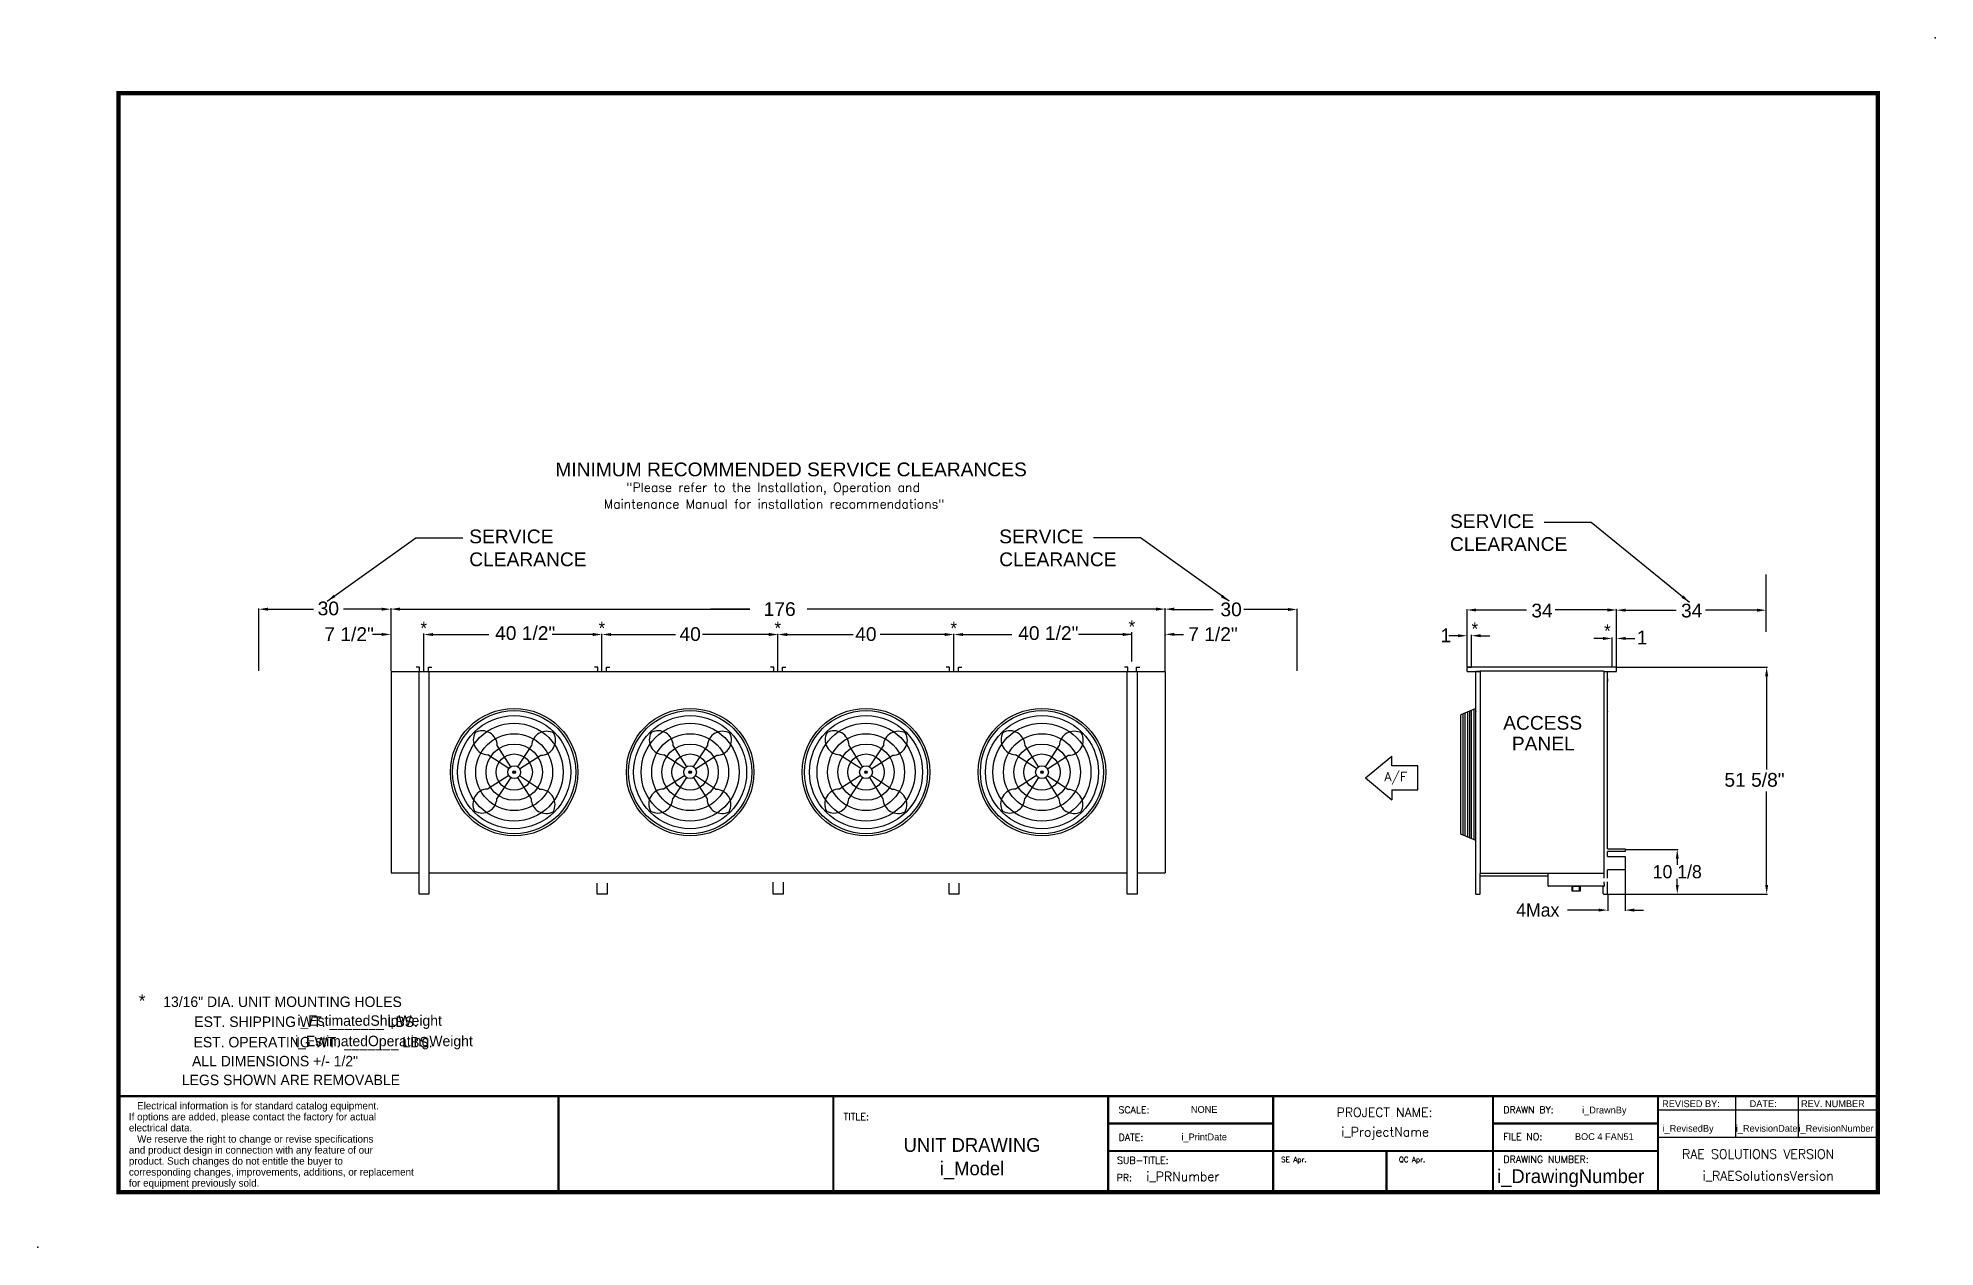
# Model space of a CAD drawing. Extents: x -18 to 413, y -12 to 263.
import ezdxf
from ezdxf.enums import TextEntityAlignment as Align

# ---------------------------------------------------------------- set-up
doc = ezdxf.new("R2010")
doc.units = 0
doc.header["$MEASUREMENT"] = 0
doc.layers.get('0').update_dxf_attribs({"linetype": 'CONTINUOUS'})
doc.layers.get('Defpoints').update_dxf_attribs({"linetype": 'CONTINUOUS'})
doc.layers.add('0 Unit', color=7, linetype='CONTINUOUS')
doc.styles.add('dimentions', font='ARIAL.TTF')
doc.styles.add('SIMPLEX', font='SIMPLEX')
doc.dimstyles.get("Standard").update_dxf_attribs({"dimtxt": 3, "dimasz": 2.075, "dimexe": 0.18, "dimexo": 0.0625, "dimgap": 0.09, "dimtad": 0, "dimtih": 1, "dimtoh": 1, "dimdec": 3, "dimzin": 0, "dimdsep": 46, "dimlunit": 5, "dimtxsty": 'STANDARD', "dimcen": 0.09, "dimadec": 0, "dimazin": 0, "dimtfac": 1, "dimtdec": 3, "dimtofl": 0, "dimtmove": 0, "dimatfit": 3, "dimfxl": 1, "dimfrac": 2, "dimtolj": 1, "dimtzin": 0, "dimarcsym": 0})

# ---------------------------------------------------------------- blocks, each defined once
blk = doc.blocks.new('*D17')
at = {"color": 0, "lineweight": -2}
for p, q in [((342.58, 77.94), (354.56, 77.94)), ((354.38, 75.86), (354.38, 74.47)), ((354.38, 69.9), (354.38, 71.29)), ((338.58, 67.83), (354.56, 67.83))]:
    blk.add_line(p, q, dxfattribs=at)
at = {"color": 0}
for points in [[(354.04, 75.86), (354.73, 75.86), (354.38, 77.94)], [(354.04, 69.9), (354.73, 69.9), (354.38, 67.83)]]:
    blk.add_solid(points, dxfattribs=at)
at = {"layer": 'Defpoints', "color": 0}
for p in [(342.52, 77.94), (354.38, 77.94), (338.52, 67.83)]:
    blk.add_point(p, dxfattribs=at)
at = {"color": 0, "insert": (354.38, 72.88), "char_height": 3, "attachment_point": 5}
blk.add_mtext('\\A1;10 1/8', dxfattribs=at)

msp = doc.modelspace()

# ---------------------------------------------------------------- linework, layer by layer
for p, q in [((374.5828, 127.4847), (374.5828, 140.5306)), ((306.5828, 119.5133), (306.5828, 132.6068)), ((308.6578, 132.4268), (320.0847, 132.4268)), ((338.5078, 132.4268), (326.6343, 132.4268)), ((340.5828, 119.5133), (340.5828, 132.6068)), ((340.5828, 119.5133), (340.5828, 132.5592)), ((342.6578, 132.3792), (354.1678, 132.3792)), ((372.5078, 132.3792), (360.8149, 132.3792)), ((306.5828, 119.4508), (306.5828, 119.3163)), ((340.5828, 119.4508), (306.5828, 119.4508)), ((306.5828, 119.4508), (307.5828, 119.4508)), ((306.5828, 119.3163), (306.5828, 119.3153)), ((306.5828, 118.4508), (306.5828, 119.3153)), ((306.5828, 118.4508), (309.5463, 118.4508)), ((308.5953, 67.9613), (308.5953, 118.4508)), ((309.4598, 118.4508), (308.5953, 118.4508)), ((309.5953, 118.4508), (309.5463, 118.4508)), ((337.5953, 118.5373), (309.5953, 118.5373)), ((309.5953, 118.4508), (309.5953, 118.5373)), ((309.5953, 118.4508), (309.5953, 72.5258)), ((337.5953, 118.5373), (337.7703, 118.5373)), ((337.7703, 71.4563), (337.7703, 118.5373)), ((337.7703, 118.4508), (340.5828, 118.4508)), ((338.5203, 78.1383), (338.5203, 118.4508)), ((338.5203, 116.7633), (338.5203, 116.1383)), ((340.5828, 119.4508), (339.5828, 119.4508)), ((340.5828, 119.4508), (340.5828, 119.3163)), ((340.5828, 119.3153), (340.5828, 119.3163)), ((340.5828, 118.5863), (340.5828, 119.3153)), ((340.5828, 118.4508), (340.5828, 118.5863)), ((340.6453, 119.4508), (374.885, 119.4508)), ((374.705, 117.3758), (374.705, 96.1491)), ((308.596, 110.0258), (305.2089, 108.5742)), ((305.2089, 81.4774), (305.2089, 108.5742)), ((305.6927, 81.27), (305.6927, 108.7816)), ((306.1766, 81.0626), (306.1766, 108.9889)), ((306.6605, 109.1963), (306.6605, 80.8553)), ((307.1443, 109.4037), (307.1443, 80.6479)), ((307.6282, 80.4405), (307.6282, 109.611)), ((308.1121, 109.8184), (308.1121, 80.2332)), ((308.5953, 109.4508), (308.5953, 109.3153)), ((338.5203, 109.4508), (338.5203, 109.3153)), ((283.509, 94.2351), (289.452, 99.1874)), ((289.452, 96.9589), (289.452, 99.1874)), ((295.395, 96.9589), (289.452, 96.9589)), ((295.395, 91.5114), (295.395, 96.9589)), ((283.509, 94.2351), (289.452, 89.2828)), ((289.452, 91.5114), (289.452, 89.2828)), ((289.452, 91.5114), (295.395, 91.5114)), ((374.705, 69.9008), (374.705, 91.1274)), ((308.596, 80.0258), (305.2089, 81.4774)), ((338.5203, 78.1383), (342.5203, 78.1383)), ((342.5203, 78.1383), (342.5203, 77.5133)), ((342.5203, 77.5133), (338.5203, 77.5133)), ((338.5203, 76.3258), (338.5203, 77.5133)), ((338.5203, 76.3258), (342.5203, 76.3258)), ((342.5203, 76.3258), (342.5203, 73.3258)), ((342.5203, 75.2633), (342.5203, 74.3883)), ((342.5203, 73.3758), (342.5203, 63.9885)), ((337.7703, 72.5258), (309.5953, 72.5258)), ((309.5975, 67.9613), (309.5975, 72.5258)), ((309.5975, 71.9945), (325.0205, 71.9945)), ((325.0203, 70.531), (325.0203, 70.9112)), ((325.0203, 70.531), (325.0203, 70.531)), ((325.0203, 70.1613), (325.0203, 70.531)), ((325.0203, 69.6521), (325.0203, 70.1613)), ((325.0205, 70.9157), (325.0205, 72.5258)), ((325.0205, 70.5355), (325.0205, 70.9157)), ((325.0205, 70.1658), (325.0205, 70.5354)), ((337.7193, 69.601), (325.0713, 69.601)), ((330.3953, 69.601), (330.3953, 68.568)), ((330.3953, 69.601), (332.3953, 69.601)), ((330.6453, 68.568), (330.6453, 69.5987)), ((332.1453, 68.568), (332.1453, 69.5845)), ((332.3953, 68.568), (332.3953, 69.601)), ((337.5203, 67.9613), (337.5203, 69.601)), ((337.7703, 70.1613), (337.7703, 70.5813)), ((337.7703, 70.1613), (337.7703, 69.6521)), ((342.5203, 73.3258), (338.5203, 73.3258)), ((338.5203, 71.4563), (338.5203, 73.3258)), ((338.5203, 67.9613), (338.5203, 70.5813)), ((308.5953, 67.8258), (308.5953, 67.9603)), ((308.5953, 67.8258), (309.4598, 67.8258)), ((309.4598, 67.8258), (309.462, 67.8258)), ((309.5953, 67.9613), (309.5975, 67.9613)), ((330.3953, 68.568), (332.3953, 68.568)), ((337.6558, 67.8258), (338.5203, 67.8258)), ((338.5203, 67.8258), (338.5203, 67.9603)), ((338.5828, 67.8258), (374.885, 67.8258)), ((338.5828, 67.7633), (338.5828, 63.9885)), ((336.5078, 64.1685), (329.4309, 64.1685)), ((344.5953, 64.1685), (346.6703, 64.1685)), ((100, 0), (100, 21.875)), ((162.5, 0), (162.5, 21.875)), ((225, 21.875), (350, 21.875)), ((225, 0), (225, 21.875)), ((262.5, 21.875), (262.5, 0)), ((312.5, 21.875), (312.5, 9.375)), ((350, 21.875), (350, 0)), ((350, 21.875), (400, 21.875)), ((350, 21.875), (350, 18.75)), ((367.6421, 21.875), (367.6421, 12.5)), ((381.8501, 21.875), (381.8501, 12.5)), ((350, 18.75), (400, 18.75)), ((262.5, 15.625), (225, 15.625)), ((312.5, 15.625), (350, 15.625)), ((312.5, 9.375), (312.5, 15.625)), ((350, 9.375), (225, 9.375)), ((288.2813, 9.375), (288.2813, 0)), ((312.5, 9.375), (312.5, 0)), ((350, 12.5), (400, 12.5))]:
    msp.add_line(p, q)
at = {"lineweight": 30}
for p, q in [((304.5078, 126.5795), (302.4328, 126.5795)), ((306.5828, 119.5133), (306.5828, 126.7595)), ((307.5828, 119.5133), (307.5828, 126.7595)), ((309.6578, 126.5795), (311.7328, 126.5795)), ((337.5078, 125.955), (335.4328, 125.955)), ((339.5828, 119.5133), (339.5828, 126.135)), ((340.5828, 119.5133), (340.5828, 126.135)), ((342.6578, 125.955), (344.7328, 125.955)), ((337.7703, 70.1613), (337.7703, 70.5813))]:
    msp.add_line(p, q, dxfattribs=at)
for points, const_width in [([(0, 0), (400, 0), (400, 250), (0, 250), (0, 0)], 1), ([(100.5912, 21.875), (0, 21.875)], 0.5), ([(400, 21.875), (100, 21.875), (100, 0)], 0.5), ([(162.5, 21.875), (162.5, 0)], 0.5), ([(225, 21.875), (225, 0)], 0.5), ([(262.5, 21.875), (262.5, 0)], 0.5), ([(312.5, 21.875), (312.5, 0)], 0.5), ([(350, 0), (350, 21.875), (400, 21.875)], 0.5), ([(262.5, 15.625), (225, 15.625)], 0.5), ([(350, 15.625), (312.5, 15.625), (312.5, 0)], 0.5), ([(350, 9.375), (225, 9.375)], 0.5), ([(288.2813, 9.375), (288.2813, 0)], 0.5)]:
    msp.add_lwpolyline(points, dxfattribs=dict(const_width=const_width))
for centre, radius, start, end in [((325.0712, 70.9112), 0.0509, 175.003083, 180.008621), ((325.0711, 70.531), 0.0509, 174.999523, 180.012182), ((325.0712, 70.531), 0.0509, 175.003083, 180.008621), ((325.0711, 70.1613), 0.0509, 174.999523, 180.012182), ((325.0713, 69.6521), 0.051, 180, 270.001695), ((337.7193, 69.6521), 0.051, 269.997646, 0), ((309.462, 67.9613), 0.1355, 270, 0), ((337.6558, 67.9613), 0.1355, 180, 270)]:
    msp.add_arc(centre, radius, start, end)
for p in [(412.9961, 262.5336), (350, 0), (-18.343, -12.4664)]:
    msp.add_point(p)
for points in [[(308.6578, 132.7726), (308.6578, 132.0809), (306.5828, 132.4268)], [(338.5078, 132.7726), (338.5078, 132.0809), (340.5828, 132.4268)], [(342.6578, 132.7251), (342.6578, 132.0334), (340.5828, 132.3792)], [(372.5078, 132.7251), (372.5078, 132.0334), (374.5828, 132.3792)], [(304.5078, 126.9254), (304.5078, 126.2337), (306.5828, 126.5795)], [(309.6578, 126.9254), (309.6578, 126.2337), (307.5828, 126.5795)], [(337.5078, 126.3008), (337.5078, 125.6091), (339.5828, 125.955)], [(342.6578, 126.3008), (342.6578, 125.6091), (340.5828, 125.955)], [(374.3592, 117.3758), (375.0509, 117.3758), (374.705, 119.4508)], [(374.3592, 69.9008), (375.0509, 69.9008), (374.705, 67.8258)], [(336.5078, 64.5144), (336.5078, 63.8227), (338.5828, 64.1685)], [(344.5953, 64.5144), (344.5953, 63.8227), (342.5203, 64.1685)]]:
    msp.add_solid(points)
at = {"layer": '0 Unit', "lineweight": 30}
for p, q in [((31.8895, 118.5633), (31.8895, 132.7926)), ((33.9645, 132.6126), (44.3083, 132.6126)), ((59.8145, 132.6126), (51.1444, 132.6126)), ((61.9353, 118.5633), (61.9353, 132.8131)), ((61.9353, 118.5633), (61.9353, 132.7926)), ((63.9645, 132.6331), (143.5354, 132.6331)), ((64.0103, 132.6331), (143.5354, 132.6331)), ((143.5354, 132.6331), (134.5794, 132.6331)), ((143.5354, 132.6331), (134.7779, 132.6331)), ((235.8635, 132.6331), (156.5146, 132.6331)), ((235.9093, 132.6331), (156.5146, 132.6331)), ((237.9385, 118.5633), (237.9385, 132.8131)), ((237.9385, 118.5633), (237.9385, 132.8131)), ((237.9385, 118.5633), (237.9385, 132.724)), ((240.0135, 132.544), (248.888, 132.544)), ((265.8635, 132.544), (255.8304, 132.544)), ((267.9385, 118.5633), (267.9385, 132.724)), ((59.8145, 126.8709), (57.7395, 126.8709)), ((61.9353, 118.5633), (61.9353, 127.0312)), ((69.3885, 118.583), (69.3885, 127.0509)), ((69.3885, 118.5633), (69.3885, 127.0312)), ((71.4635, 126.8512), (84.1925, 126.8512)), ((71.4635, 126.8512), (73.5385, 126.8512)), ((107.8135, 126.8512), (98.5909, 126.8512)), ((109.8885, 118.5633), (109.8885, 127.0312)), ((109.8885, 118.5633), (109.8885, 127.0312)), ((111.9635, 126.8512), (126.6534, 126.8512)), ((147.8135, 126.8512), (132.7189, 126.8512)), ((149.8885, 118.5633), (149.8885, 127.0312)), ((149.8885, 118.5633), (149.8885, 127.0312)), ((149.8885, 118.5633), (149.8885, 127.0312)), ((149.8885, 118.5633), (149.8885, 127.0312)), ((149.8885, 118.5633), (149.8885, 127.0312)), ((149.8885, 118.5633), (149.8885, 127.0312)), ((151.9635, 126.8512), (166.9979, 126.8512)), ((187.8135, 126.8512), (173.1756, 126.8512)), ((189.8885, 118.5633), (189.8885, 127.0312)), ((189.8885, 118.5633), (189.8885, 127.0312)), ((191.9635, 126.8512), (203.1228, 126.8512)), ((230.3885, 126.8512), (218.2547, 126.8512)), ((228.3135, 126.8512), (226.2385, 126.8512)), ((230.3885, 120.6872), (230.3885, 127.3697)), ((237.9385, 120.6872), (237.9385, 128.881)), ((237.9385, 118.5633), (237.9385, 127.0312)), ((237.9843, 126.7887), (237.9843, 126.6532)), ((240.0135, 126.8826), (242.0885, 126.8826)), ((240.0225, 126.8826), (241.4059, 126.8826))]:
    msp.add_line(p, q, dxfattribs=at)
at = {"layer": '0 Unit'}
for p, q in [((61.9385, 118.4508), (69.4385, 118.4508)), ((61.9385, 118.4508), (61.9385, 72.6383)), ((68.4385, 119.4508), (67.6885, 119.4508)), ((68.3135, 118.4508), (70.5635, 118.4508)), ((68.3135, 67.8258), (68.3135, 118.4508)), ((68.4385, 118.4508), (68.4385, 119.4508)), ((68.4385, 118.4508), (70.4385, 118.4508)), ((70.4385, 118.4508), (70.4385, 119.4508)), ((70.4385, 119.4508), (71.1885, 119.4508)), ((70.5635, 118.4508), (70.5635, 67.8258)), ((70.5635, 118.4508), (229.3135, 118.4508)), ((108.9385, 119.4508), (108.1885, 119.4508)), ((108.8135, 118.4508), (111.0635, 118.4508)), ((108.9385, 118.4508), (108.9385, 119.4508)), ((108.9385, 118.4508), (110.9385, 118.4508)), ((110.9385, 118.4508), (110.9385, 119.4508)), ((110.9385, 119.4508), (111.6885, 119.4508)), ((148.9385, 119.4508), (148.1885, 119.4508)), ((148.9385, 119.4508), (148.1885, 119.4508)), ((148.8135, 118.4508), (151.0635, 118.4508)), ((148.8135, 118.4508), (151.0635, 118.4508)), ((148.9385, 118.4508), (148.9385, 119.4508)), ((148.9385, 118.4508), (148.9385, 119.4508)), ((148.9385, 118.4508), (150.9385, 118.4508)), ((148.9385, 118.4508), (150.9385, 118.4508)), ((150.9385, 118.4508), (150.9385, 119.4508)), ((150.9385, 119.4508), (151.6885, 119.4508)), ((150.9385, 118.4508), (150.9385, 119.4508)), ((150.9385, 119.4508), (151.6885, 119.4508)), ((188.9385, 119.4508), (188.1885, 119.4508)), ((188.8135, 118.4508), (191.0635, 118.4508)), ((188.9385, 118.4508), (188.9385, 119.4508)), ((188.9385, 118.4508), (190.9385, 118.4508)), ((190.9385, 118.4508), (190.9385, 119.4508)), ((190.9385, 119.4508), (191.6885, 119.4508)), ((229.4385, 119.4508), (228.6885, 119.4508)), ((229.3135, 118.4508), (237.9385, 118.4508)), ((229.3135, 67.8258), (229.3135, 118.4508)), ((229.4385, 118.4508), (229.4385, 119.4508)), ((229.4385, 118.4508), (231.4385, 118.4508)), ((231.4385, 118.4508), (231.4385, 119.4508)), ((231.4385, 119.4508), (232.1885, 119.4508)), ((231.5635, 118.4508), (231.5635, 67.8258)), ((237.9385, 118.4508), (237.9385, 72.6383)), ((88.725, 96.3406), (83.9415, 99.4785)), ((89.1604, 96.7696), (86.0932, 101.5988)), ((90.7345, 96.758), (93.8724, 101.5415)), ((91.1635, 96.3226), (95.9927, 99.3897)), ((128.725, 96.3406), (123.9415, 99.4785)), ((129.1604, 96.7696), (126.0932, 101.5988)), ((130.7345, 96.758), (133.8724, 101.5415)), ((131.1635, 96.3226), (135.9927, 99.3897)), ((168.725, 96.3406), (163.9415, 99.4785)), ((169.1604, 96.7696), (166.0932, 101.5988)), ((170.7345, 96.758), (173.8724, 101.5415)), ((171.1635, 96.3226), (175.9927, 99.3897)), ((208.725, 96.3406), (203.9415, 99.4785)), ((209.1604, 96.7696), (206.0932, 101.5988)), ((210.7345, 96.758), (213.8724, 101.5415)), ((211.1635, 96.3226), (215.9927, 99.3897)), ((88.7134, 94.7664), (83.8842, 91.6993)), ((89.1424, 94.331), (86.0045, 89.5476)), ((90.7165, 94.3194), (93.7837, 89.4903)), ((91.1519, 94.7485), (95.9354, 91.6105)), ((128.7134, 94.7664), (123.8842, 91.6993)), ((129.1424, 94.331), (126.0045, 89.5476)), ((130.7165, 94.3194), (133.7837, 89.4903)), ((131.1519, 94.7485), (135.9354, 91.6105)), ((168.7134, 94.7664), (163.8842, 91.6993)), ((169.1424, 94.331), (166.0045, 89.5476)), ((170.7165, 94.3194), (173.7837, 89.4903)), ((171.1519, 94.7485), (175.9354, 91.6105)), ((208.7134, 94.7664), (203.8842, 91.6993)), ((209.1424, 94.331), (206.0045, 89.5476)), ((210.7165, 94.3194), (213.7837, 89.4903)), ((211.1519, 94.7485), (215.9354, 91.6105)), ((61.9385, 72.6383), (68.3135, 72.6383)), ((70.5635, 72.6383), (229.3135, 72.6383)), ((108.8135, 67.8258), (108.8135, 70.2762)), ((111.0635, 70.2892), (111.0635, 67.8258)), ((148.8135, 67.8258), (148.8135, 70.5198)), ((148.8135, 67.8258), (148.8135, 70.5198)), ((151.0635, 70.5068), (151.0635, 67.8258)), ((151.0635, 70.5068), (151.0635, 67.8258)), ((188.8135, 67.8258), (188.8135, 70.2892)), ((191.0635, 70.2762), (191.0635, 67.8258)), ((231.5635, 72.6383), (237.9385, 72.6383)), ((70.5635, 67.8258), (68.3135, 67.8258)), ((111.0635, 67.8258), (108.8135, 67.8258)), ((151.0635, 67.8258), (148.8135, 67.8258)), ((151.0635, 67.8258), (148.8135, 67.8258)), ((191.0635, 67.8258), (188.8135, 67.8258)), ((231.5635, 67.8258), (229.3135, 67.8258))]:
    msp.add_line(p, q, dxfattribs=at)
for centre, radius in [((89.9385, 95.5445), 14.5), ((89.9385, 95.5445), 14), ((89.9385, 95.5445), 12.8518), ((129.9385, 95.5445), 14.5), ((129.9385, 95.5445), 14), ((129.9385, 95.5445), 12.8518), ((169.9385, 95.5445), 14.5), ((169.9385, 95.5445), 14), ((169.9385, 95.5445), 12.8518), ((209.9385, 95.5445), 14.5), ((209.9385, 95.5445), 14), ((209.9385, 95.5445), 12.8518), ((89.9385, 95.5445), 11.1391), ((89.9385, 95.5445), 8.7386), ((129.9385, 95.5445), 11.1391), ((129.9385, 95.5445), 8.7386), ((169.9385, 95.5445), 11.1391), ((169.9385, 95.5445), 8.7386), ((209.9385, 95.5445), 11.1391), ((209.9385, 95.5445), 8.7386), ((89.9385, 95.5445), 6.4014), ((89.9385, 95.5445), 4.1326), ((129.9385, 95.5445), 6.4014), ((129.9385, 95.5445), 4.1326), ((169.9385, 95.5445), 6.4014), ((169.9385, 95.5445), 4.1326), ((209.9385, 95.5445), 6.4014), ((209.9385, 95.5445), 4.1326), ((89.9385, 95.5445), 1.4513), ((89.9385, 95.5445), 0.2865), ((129.9385, 95.5445), 1.4513), ((129.9385, 95.5445), 0.2865), ((169.9385, 95.5445), 1.4513), ((169.9385, 95.5445), 0.2865), ((209.9385, 95.5445), 1.4513), ((209.9385, 95.5445), 0.2865)]:
    msp.add_circle(centre, radius, dxfattribs=at)
for centre, start, end in [((84.0722, 102.9026), 151.300354, 267.814713), ((82.6676, 101.5186), 1.341174, 117.855533), ((97.2965, 101.4108), 61.300354, 177.814713), ((95.9125, 102.8154), 271.341174, 27.855533), ((124.0722, 102.9026), 151.300354, 267.814713), ((122.6676, 101.5186), 1.341174, 117.855533), ((137.2965, 101.4108), 61.300354, 177.814713), ((135.9125, 102.8154), 271.341174, 27.855533), ((164.0722, 102.9026), 151.300354, 267.814713), ((162.6676, 101.5186), 1.341174, 117.855533), ((177.2965, 101.4108), 61.300354, 177.814713), ((175.9125, 102.8154), 271.341174, 27.855533), ((204.0722, 102.9026), 151.300354, 267.814713), ((202.6676, 101.5186), 1.341174, 117.855533), ((217.2965, 101.4108), 61.300354, 177.814713), ((215.9125, 102.8154), 271.341174, 27.855533), ((83.9644, 88.2737), 91.341174, 207.855533), ((95.8047, 88.1864), 331.300354, 87.814713), ((123.9644, 88.2737), 91.341174, 207.855533), ((135.8047, 88.1864), 331.300354, 87.814713), ((163.9644, 88.2737), 91.341174, 207.855533), ((175.8047, 88.1864), 331.300354, 87.814713), ((203.9644, 88.2737), 91.341174, 207.855533), ((215.8047, 88.1864), 331.300354, 87.814713), ((82.5804, 89.6782), 241.300354, 357.814713), ((97.2093, 89.5705), 181.341174, 297.855533), ((122.5804, 89.6782), 241.300354, 357.814713), ((137.2093, 89.5705), 181.341174, 297.855533), ((162.5804, 89.6782), 241.300354, 357.814713), ((177.2093, 89.5705), 181.341174, 297.855533), ((202.5804, 89.6782), 241.300354, 357.814713), ((217.2093, 89.5705), 181.341174, 297.855533)]:
    msp.add_arc(centre, 3.4266, start, end, dxfattribs=at)
for p in [(89.9385, 95.5445), (129.9385, 95.5445), (169.9385, 95.5445), (209.9385, 95.5445)]:
    msp.add_point(p, dxfattribs=at)
at = {"layer": '0 Unit', "lineweight": 30}
for points in [[(33.9645, 132.9584), (33.9645, 132.2668), (31.8895, 132.6126)], [(59.8145, 132.9584), (59.8145, 132.2668), (61.8895, 132.6126)], [(63.9645, 132.9789), (63.9645, 132.2873), (61.8895, 132.6331)], [(64.0103, 132.9789), (64.0103, 132.2873), (61.9353, 132.6331)], [(235.8635, 132.9789), (235.8635, 132.2873), (237.9385, 132.6331)], [(235.9093, 132.9789), (235.9093, 132.2873), (237.9843, 132.6331)], [(240.0135, 132.9713), (240.0135, 132.2796), (237.9385, 132.6254)], [(265.8635, 132.8898), (265.8635, 132.1981), (267.9385, 132.544)], [(59.8145, 127.2167), (59.8145, 126.525), (61.8895, 126.8709)], [(71.4635, 127.197), (71.4635, 126.5053), (69.3885, 126.8512)], [(71.4635, 127.197), (71.4635, 126.5053), (69.3885, 126.8512)], [(107.8135, 127.197), (107.8135, 126.5053), (109.8885, 126.8512)], [(111.9635, 127.197), (111.9635, 126.5053), (109.8885, 126.8512)], [(147.8135, 127.197), (147.8135, 126.5053), (149.8885, 126.8512)], [(147.8135, 127.197), (147.8135, 126.5053), (149.8885, 126.8512)], [(147.9103, 127.197), (147.9103, 126.5053), (149.9853, 126.8512)], [(151.9635, 127.197), (151.9635, 126.5053), (149.8885, 126.8512)], [(151.9635, 127.197), (151.9635, 126.5053), (149.8885, 126.8512)], [(152.0603, 127.197), (152.0603, 126.5053), (149.9853, 126.8512)], [(187.8135, 127.197), (187.8135, 126.5053), (189.8885, 126.8512)], [(191.9635, 127.197), (191.9635, 126.5053), (189.8885, 126.8512)], [(228.3135, 127.197), (228.3135, 126.5053), (230.3885, 126.8512)], [(240.0135, 127.2284), (240.0135, 126.5367), (237.9385, 126.8826)]]:
    msp.add_solid(points, dxfattribs=at)

# ---------------------------------------------------------------- texts
for s, height, p in [('*', 2.9229, (308.3619, 126.6792)), ('*', 2.9229, (338.4956, 126.2237)), ('*', 2.9229, (5.3506, 42.0924)), ('EST. SHIPPING WT. _______ LBS.', 2.375, (42.635, 37.5998)), ('i_EstimatedShipWeight', 2.377726, (57.0704, 37.8592)), ('EST. OPERATING WT. _______ LBS.', 2.375, (44.212, 32.9541)), ('i_EstimatedOperatingWeight', 2.375, (60.3201, 33.2135)), ('ALL DIMENSIONS +/- 1/2"', 2.375, (35.5641, 28.6439)), ('LEGS SHOWN ARE REMOVABLE', 2.375, (39.1824, 24.3595)), ('NONE', 1.5625, (246.817, 18.0513)), ('i_DrawnBy', 1.5625, (337.7934, 17.9173)), ('i_PrintDate', 1.5625, (246.817, 11.8013)), ('BOC 4 FAN51', 1.5625, (337.7934, 11.872)), ('i_RevisedBy', 1.5625, (356.8472, 13.7534)), ('i_RevisionDate', 1.5625, (374.7101, 13.7534)), ('i_RevisionNumber', 1.5625, (390.489, 13.7534)), ('UNIT DRAWING', 3.125, (194.0453, 9.1916)), ('i_Model', 3.125, (194.0453, 3.8655)), ('i_DrawingNumber', 3.125, (330.1412, 2.0909))]:
    msp.add_text(s, height=height).set_placement(p, align=Align.CENTER)
for s, height, style, p in [('ACCESS', 3.125, 'dimentions', (314.805, 105.2019)), ('PANEL', 3.125, 'dimentions', (316.7631, 100.4837)), ('A/F', 2.075, 'SIMPLEX', (287.8005, 93.4626)), ('TITLE:', 1.5625, 'SIMPLEX', (164.8438, 16.4063)), ('SCALE:', 1.5625, 'SIMPLEX', (227.3438, 17.9688)), ('DRAWN BY:', 1.5625, 'SIMPLEX', (314.8438, 17.9688)), ('DATE:', 1.5625, 'SIMPLEX', (227.3438, 11.7188)), ('FILE NO:', 1.5625, 'SIMPLEX', (314.8438, 11.8698)), ('RAE SOLUTIONS VERSION', 2.075, 'SIMPLEX', (355.478, 7.6344)), ('SUB-TITLE:', 1.5625, 'SIMPLEX', (227.0052, 6.4998)), ('i_PRNumber', 2.075, 'SIMPLEX', (233.6763, 2.5484)), ('DRAWING NUMBER:', 1.5625, 'SIMPLEX', (314.8438, 6.6895))]:
    msp.add_text(s, height=height, dxfattribs=dict(style=style)).set_placement(p)
for s, height, p in [('13/16" DIA. UNIT MOUNTING HOLES', 2.375, (10.1432, 42.1335)), ('REVISED BY:', 1.5625, (350.9379, 19.3561)), ('DATE:', 1.5625, (370.8352, 19.3561)), ('REV. NUMBER', 1.5625, (382.5198, 19.3561))]:
    msp.add_text(s, height=height).set_placement(p)
at = {"lineweight": 25}
for s, p in [('If options are added, please contact the factory for actual', (2.3404, 16.336)), ('   Electrical information is for standard catalog equipment.', (2.3404, 18.84)), ('electrical data.', (2.3404, 13.8321)), ('   We reserve the right to change or revise specifications', (2.3404, 11.2966)), ('and product design in connection with any feature of our', (2.3404, 8.7926)), ('corresponding changes, improvements, additions, or replacement ', (2.3404, 3.7848)), ('product. Such changes do not entitle the buyer to', (2.3404, 6.2887)), ('for equipment previously sold.', (2.3404, 1.2808))]:
    msp.add_text(s, height=1.669294, dxfattribs=at).set_placement(p)
at = {"style": 'SIMPLEX'}
for s, p in [('PROJECT NAME:', (287.8139, 17.1356)), ('i_ProjectName', (287.9716, 12.6942)), ('i_RAESolutionsVersion', (375.0516, 2.704))]:
    msp.add_text(s, height=2.075, dxfattribs=at).set_placement(p, align=Align.CENTER)
at = {"lineweight": 30, "style": 'SIMPLEX'}
for s, p in [('SE Apr.', (264.3358, 6.8493)), ('QC Apr.', (291.1006, 6.8493))]:
    msp.add_text(s, height=1.17187, dxfattribs=at).set_placement(p)
at = {"style": 'SIMPLEX'}
msp.add_text('PR:', height=1.5625, dxfattribs=at).set_placement((230.4047, 2.5484), align=Align.RIGHT)
at = {"lineweight": 30, "char_height": 3.125, "attachment_point": 1, "style": 'dimentions'}
for s, insert, width in [('SERVICE CLEARANCE', (302.7078, 154.1957), 35.53462), ('\\A1;34', (321.2085, 133.8581), 36.839333), ('\\A1;34', (355.2397, 133.855), 36.839333), ('\\A1;1', (300.5783, 128.233), 36.839333), ('\\A1;1', (345.1686, 127.7266), 36.839333)]:
    msp.add_mtext(s, dxfattribs=dict(at, insert=insert, width=width))
at = {"insert": (365.0984, 95.3601), "char_height": 3.125, "width": 15.879072, "attachment_point": 1, "style": 'dimentions'}
msp.add_mtext('51 5/8"', dxfattribs=at)
at = {"insert": (322.6692, 64.1685), "char_height": 3, "attachment_point": 5}
msp.add_mtext('4Max', dxfattribs=at)
at = {"layer": '0 Unit', "lineweight": 30, "style": 'dimentions'}
msp.add_text('MINIMUM RECOMMENDED SERVICE CLEARANCES', height=3.125, dxfattribs=at).set_placement((99.2946, 162.8431))
at = {"layer": '0 Unit', "style": 'SIMPLEX'}
for s, p in [('"Please refer to the Installation, Operation and', (148.7974, 159.2687)), ('Maintenance Manual for installation recommendations"', (149.0449, 155.5077))]:
    msp.add_text(s, height=2.075, dxfattribs=at).set_placement(p, align=Align.CENTER)
at = {"layer": '0 Unit'}
for p in [(69.3822, 126.8318), (109.8822, 126.8318), (149.8822, 126.8318), (189.8822, 126.8318), (230.3822, 127.1703)]:
    msp.add_text('*', height=2.9229, dxfattribs=at).set_placement(p, align=Align.CENTER)
at = {"layer": '0 Unit', "lineweight": 30, "char_height": 3.125, "width": 35.53462, "attachment_point": 1, "style": 'dimentions'}
for insert in [(79.715, 150.7247), (200.2124, 150.7247)]:
    msp.add_mtext('SERVICE CLEARANCE', dxfattribs=dict(at, insert=insert))
at = {"layer": '0 Unit', "char_height": 3.125, "attachment_point": 1, "style": 'dimentions'}
for s, insert, width in [('\\A1;30', (45.257, 134.3456), 12.79444), ('176', (146.6601, 134.1928), 12.79444), ('7 1/2"', (46.7744, 128.4993), 12.79444), ('40 1/2"', (85.5908, 128.7366), 13.993886), ('\\A1;40', (127.5108, 128.5141), 12.79444), ('\\A1;40', (167.47, 128.5141), 12.79444), ('40 1/2"', (204.5394, 128.7366), 15.879072), ('7 1/2"', (243.1883, 128.4993), 12.79444)]:
    msp.add_mtext(s, dxfattribs=dict(at, insert=insert, width=width))
at = {"layer": '0 Unit', "lineweight": 30, "insert": (252.9385, 132.544), "char_height": 3.125, "attachment_point": 5, "style": 'dimentions'}
msp.add_mtext('\\A1;30', dxfattribs=at)

# ---------------------------------------------------------------- dimensions: what is measured, and where the dimension line sits
dim = msp.add_linear_dim(base=(354.380918, 77.938278), p1=(338.520264, 67.825779), p2=(342.520264, 77.938278), angle=90, dimstyle='Standard')
dim.commit()
dim.dimension.update_dxf_attribs({"geometry": '*D17', "text_midpoint": (354.380918, 72.882028)})

# ---------------------------------------------------------------- leaders
at = {"lineweight": 30}
msp.add_leader([(357.1838, 134.1548), (334.8136, 152.3136), (324.1358, 152.2917)], dimstyle='Standard', override={"dimgap": 0.09, "dimtad": 0}, dxfattribs=at)
at = {"layer": '0 Unit', "lineweight": 30}
for points in [[(47.3913, 134.4019), (67.5587, 148.8427), (78.2365, 148.8208)], [(252.4856, 134.4019), (232.3182, 148.8427), (221.6404, 148.8208)]]:
    msp.add_leader(points, dimstyle='Standard', override={"dimgap": 0.09, "dimtad": 0}, dxfattribs=at)

doc.saveas('drawing.dxf')
